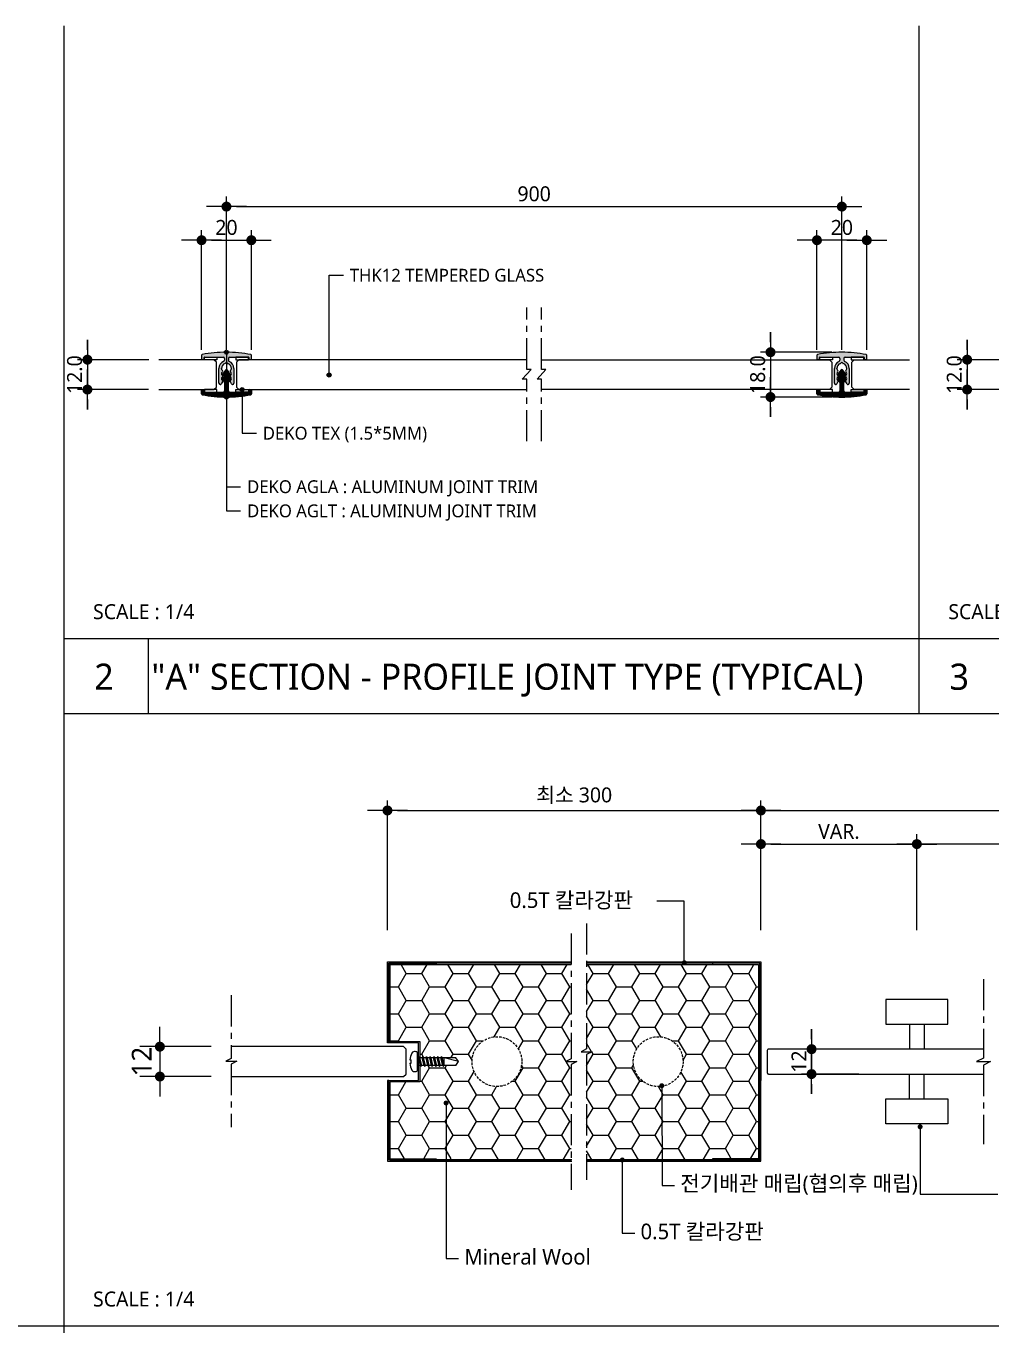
# Model space of a CAD drawing. Extents: x -3428 to 96951, y -19235 to 531574.
# Drawn here: x -2756 to -2368, y -18653 to -18131 of the extents above; entities that cross this region are included whole.
import ezdxf

# ---------------------------------------------------------------- set-up
doc = ezdxf.new("R2010")
doc.units = 0
doc.header["$MEASUREMENT"] = 0
doc.header["$PDMODE"] = 3
doc.header["$PDSIZE"] = -1
doc.linetypes.add('CENTER', pattern=[2, 1.25, -0.25, 0.25, -0.25])
doc.linetypes.add('HIDDEN', pattern=[3, 2, -1])
doc.layers.get('0').update_dxf_attribs({"linetype": 'CONTINUOUS'})
doc.layers.get('Defpoints').update_dxf_attribs({"color": 137, "linetype": 'CONTINUOUS'})
for name, color, linetype in [('0-KSC-CEN', 1, 'CENTER'), ('0-KSC-DIM', 5, 'CONTINUOUS'), ('0-KSC-LEADER', 7, 'CONTINUOUS'), ('0-KSC-전개관 매립', 6, 'CONTINUOUS'), ('0.KSC-Text', 3, 'CONTINUOUS'), ('01TEX', 3, 'CONTINUOUS'), ('3', 3, 'CONTINUOUS'), ('A-CEN', 1, 'CENTER'), ('A-DIM', 7, 'CONTINUOUS'), ('A-LEAD', 7, 'CONTINUOUS'), ('A-PATT', 252, 'CONTINUOUS'), ('A-SCREW', 5, 'CONTINUOUS'), ('A-SECT-PCN3', 3, 'CONTINUOUS'), ('A-SECT-PCN4', 4, 'CONTINUOUS'), ('A-SECT-PCN5', 5, 'CONTINUOUS'), ('A-SECT-PCN6', 6, 'CONTINUOUS'), ('A-SECT-PCN9', 9, 'CONTINUOUS'), ('A-TEXT', 3, 'CONTINUOUS'), ('A-TEXT(재료명)', 3, 'CONTINUOUS'), ('DIM_1', 7, 'CONTINUOUS'), ('DIMM', 7, 'CONTINUOUS'), ('screw', 5, 'CONTINUOUS'), ('TONE_SOLID', 7, 'CONTINUOUS')]:
    doc.layers.add(name, color=color, linetype=linetype)
doc.styles.add('GAUN', font='malgun.ttf')
doc.styles.add('KSC-MAIN', font='malgun.ttf')
doc.styles.add('KSC-돋움', font='malgun.ttf')
doc.styles.add('돋음', font='malgun.ttf')
doc.styles.add('맑은고딕', font='malgun.ttf')
doc.dimstyles.new('f', dxfattribs={"dimscale": 100, "dimtxt": 3, "dimasz": 1, "dimexe": 2, "dimexo": 5, "dimgap": 1, "dimtad": 1, "dimdec": 1, "dimdsep": 46, "dimtxsty": '돋음', "dimblk": 'DOT', "dimcen": 5, "dimclrd": 7, "dimclre": 7, "dimclrt": 3, "dimadec": 0, "dimazin": 0, "dimtfac": 1, "dimtdec": 1, "dimtix": 1, "dimtmove": 2, "dimatfit": 1, "dimldrblk": 'DOT', "dimfxl": 1, "dimarcsym": 0})
doc.dimstyles.new('GAUN-4', dxfattribs={"dimscale": 4, "dimtxt": 1.5, "dimasz": 1, "dimexe": 1, "dimexo": 1, "dimgap": 0.5, "dimtad": 1, "dimdec": 1, "dimzin": 1, "dimdsep": 46, "dimlunit": 6, "dimtxsty": '맑은고딕', "dimblk": 'CJDOT', "dimcen": 0.09, "dimdle": 1, "dimclrd": 256, "dimclre": 256, "dimclrt": 3, "dimadec": 0, "dimazin": 0, "dimtfac": 1, "dimtdec": 1, "dimtix": 1, "dimtmove": 2, "dimatfit": 3, "dimfxl": 1, "dimtolj": 1, "dimtzin": 1, "dimarcsym": 0})
doc.dimstyles.new('KSC-DIM', dxfattribs={"dimscale": 30, "dimtxt": 3, "dimasz": 1.4, "dimexe": 2, "dimexo": 2, "dimgap": 0.5, "dimtad": 1, "dimdec": 1, "dimdsep": 46, "dimlunit": 6, "dimtxsty": 'KSC-MAIN', "dimblk": 'DOT', "dimcen": 2.5, "dimdle": 1.5, "dimclrt": 3, "dimadec": 0, "dimazin": 0, "dimtfac": 1, "dimtdec": 1, "dimtix": 1, "dimtmove": 2, "dimatfit": 3, "dimldrblk": 'DOT', "dimfxl": 1, "dimtvp": 1, "dimtolj": 1, "dimtzin": 0, "dimarcsym": 0})
pattern_1 = [(0, (-368602.9324, 64215.6994), (9.375, 5.41265877), [6.25, -12.5]), (120, (-368602.9324, 64215.6994), (-9.375, 5.41265877), [6.25, -12.5]), (60, (-368602.9324, 64215.6994), (2e-15, 10.82531755), [-12.5, 6.25])]

# ---------------------------------------------------------------- blocks, each defined once
blk = doc.blocks.new('AGLT')
at = {"layer": 'A-PATT'}
h = blk.add_hatch(dxfattribs=at)
h.set_pattern_fill('ANSI31', color=253, scale=3, style=0)
h.paths.add_polyline_path([(1.4, -2.29, 0.158616), (1.5, -2, 0.148069), (1.42, -1.72), (0.42, -0.22, 0.250765), (0, 0, 0.250765), (-0.42, -0.22), (-1.42, -1.72, 0.148069), (-1.5, -2, 0.158616), (-1.4, -2.29, -0.158616), (-1.2, -2.92, -0.200324), (-1.52, -3.68, 0.200324), (-1.65, -4, 0.329955), (-1.33, -4.43, -0.329955), (-0.8, -5.15), (-0.8, -8.5, -0.414214), (-1.3, -9), (-8.8, -9, -0.414214), (-9, -8.8), (-9, -8.2, 0.414214), (-9.2, -8), (-9.8, -8, 0.414214), (-10, -8.2), (-10, -9.75, 0.358341), (-9.76, -10.05, 0.048651), (0, -11, 0.048651), (9.76, -10.05, 0.358341), (10, -9.75), (10, -8.2, 0.414214), (9.8, -8), (9.2, -8, 0.414214), (9, -8.2), (9, -8.8, -0.414214), (8.8, -9), (1.3, -9, -0.414214), (0.8, -8.5), (0.8, -5.15, -0.329955), (1.33, -4.43, 0.329955), (1.65, -4, 0.200324), (1.52, -3.68, -0.200324), (1.2, -2.92, -0.158616)])
at = {"layer": 'A-SECT-PCN4', "linetype": 'Continuous'}
for p, q in [((-0.42, -0.22), (-1.42, -1.72)), ((-0.8, -5.15), (-0.8, -8.5)), ((1.42, -1.72), (0.42, -0.22)), ((0.8, -8.5), (0.8, -5.15)), ((-10, -9.75), (-10, -8.2)), ((-9.8, -8), (-9.2, -8)), ((-9, -8.2), (-9, -8.8)), ((-8.8, -9), (-1.3, -9)), ((1.3, -9), (8.8, -9)), ((9, -8.8), (9, -8.2)), ((9.2, -8), (9.8, -8)), ((10, -8.2), (10, -9.75))]:
    blk.add_line(p, q, dxfattribs=at)
for centre, radius, start, end in [((0, -0.5), 0.5, 33.6901, 90), ((-1.2, -4), 0.45, 134.689, 180), ((-1.2, -4), 0.45, 180, 253.0422), ((-2.27, -2.92), 1.07, 314.689, 0), ((-1, -2), 0.5, 146.3099, 180), ((-1, -2), 0.5, 180, 216.0517), ((-2.27, -2.92), 1.07, 0, 36.0517), ((-1.55, -5.15), 0.75, 0, 73.0422), ((0, -0.5), 0.5, 90, 146.3099), ((1.55, -5.15), 0.75, 106.9578, 180), ((2.27, -2.92), 1.07, 143.9483, 180), ((2.27, -2.92), 1.07, 180, 225.311), ((1.2, -4), 0.45, 286.9578, 0), ((1, -2), 0.5, 323.9483, 0), ((1, -2), 0.5, 0, 33.6901), ((1.2, -4), 0.45, 0, 45.311), ((-9.8, -8.2), 0.2, 90, 180), ((-9.7, -9.75), 0.3, 180, 258.8588), ((0, 39.5), 50.5, 258.8588, 270), ((-9.2, -8.2), 0.2, 0, 90), ((-8.8, -8.8), 0.2, 180, 270), ((-1.3, -8.5), 0.5, 270, 0), ((0, 39.5), 50.5, 270, 281.1412), ((1.3, -8.5), 0.5, 180, 270), ((8.8, -8.8), 0.2, 270, 0), ((9.2, -8.2), 0.2, 90, 180), ((9.7, -9.75), 0.3, 281.1412, 0), ((9.8, -8.2), 0.2, 0, 90)]:
    blk.add_arc(centre, radius, start, end, dxfattribs=at)
blk = doc.blocks.new('A$C608A1E87')
at = {"layer": 'A-PATT'}
h = blk.add_hatch(color=256, dxfattribs=at)
edge = h.paths.add_edge_path()
edge.add_arc((0.3, 11.95), 0.3, 101.1412, 180)
edge.add_line((0, 11.95), (0, 10.4))
edge.add_arc((0.2, 10.4), 0.2, 180, 270)
edge.add_line((0.2, 10.2), (0.8, 10.2))
edge.add_arc((0.8, 10.4), 0.2, 270, 360)
edge.add_line((1, 10.4), (1, 11))
edge.add_arc((1.2, 11), 0.2, 90, 180, ccw=False)
edge.add_line((1.2, 11.2), (8.7, 11.2))
edge.add_arc((8.7, 10.7), 0.5, 0, 90, ccw=False)
edge.add_line((9.2, 10.7), (9.2, 9.95))
edge.add_arc((8.7, 9.95), 0.5, -68.1963, 0, ccw=False)
edge.add_arc((10, 6.7), 3, 111.8037, 180)
edge.add_line((7, 6.7), (7, 0.7))
edge.add_arc((7.5, 0.7), 0.5, 180, 270)
edge.add_arc((7.5, 0.7), 0.5, 270, 330)
edge.add_line((7.93, 0.45), (8.43, 1.31))
edge.add_arc((8, 1.56), 0.5, 330, 360)
edge.add_arc((8, 1.56), 0.5, 0, 53.1301)
edge.add_arc((8.75, 2.56), 0.75, 180, 233.1301, ccw=False)
edge.add_arc((8.75, 2.56), 0.75, 126.8699, 180, ccw=False)
edge.add_arc((8, 3.56), 0.5, 306.8699, 360)
edge.add_arc((8, 3.56), 0.5, 0, 53.1301)
edge.add_arc((8.75, 4.56), 0.75, 180, 233.1301, ccw=False)
edge.add_arc((8.75, 4.56), 0.75, 126.8699, 180, ccw=False)
edge.add_arc((8, 5.56), 0.5, 306.8699, 360)
edge.add_arc((8, 5.56), 0.5, 0, 53.1301)
edge.add_arc((8.75, 6.56), 0.75, 180, 233.1301, ccw=False)
edge.add_line((8, 6.56), (8, 6.7))
edge.add_arc((10, 6.7), 2, 106.5978, 180, ccw=False)
edge.add_arc((9.37, 8.81), 0.2, 286.5978, 333.8657)
edge.add_arc((10, 8.5), 0.5, 90, 153.8657, ccw=False)
edge.add_arc((10, 8.5), 0.5, 26.1343, 90, ccw=False)
edge.add_arc((10.63, 8.81), 0.2, 206.1343, 253.4022)
edge.add_arc((10, 6.7), 2, 0, 73.4022, ccw=False)
edge.add_line((12, 6.7), (12, 6.56))
edge.add_arc((11.25, 6.56), 0.75, -53.1301, 0, ccw=False)
edge.add_arc((12, 5.56), 0.5, 126.8699, 180)
edge.add_arc((12, 5.56), 0.5, 180, 233.1301)
edge.add_arc((11.25, 4.56), 0.75, 0, 53.1301, ccw=False)
edge.add_arc((11.25, 4.56), 0.75, -53.1301, 0, ccw=False)
edge.add_arc((12, 3.56), 0.5, 126.8699, 180)
edge.add_arc((12, 3.56), 0.5, 180, 233.1301)
edge.add_arc((11.25, 2.56), 0.75, 0, 53.1301, ccw=False)
edge.add_arc((11.25, 2.56), 0.75, -53.1301, 0, ccw=False)
edge.add_arc((12, 1.56), 0.5, 126.8699, 180)
edge.add_arc((12, 1.56), 0.5, 180, 210)
edge.add_line((11.57, 1.31), (12.07, 0.45))
edge.add_arc((12.5, 0.7), 0.5, 210, 270)
edge.add_arc((12.5, 0.7), 0.5, 270, 360)
edge.add_line((13, 0.7), (13, 6.7))
edge.add_arc((10, 6.7), 3, 0, 68.1963)
edge.add_arc((11.3, 9.95), 0.5, 180, 248.1963, ccw=False)
edge.add_line((10.8, 9.95), (10.8, 10.7))
edge.add_arc((11.3, 10.7), 0.5, 90, 180, ccw=False)
edge.add_line((11.3, 11.2), (18.8, 11.2))
edge.add_arc((18.8, 11), 0.2, 0, 90, ccw=False)
edge.add_line((19, 11), (19, 10.4))
edge.add_arc((19.2, 10.4), 0.2, 180, 270)
edge.add_line((19.2, 10.2), (19.8, 10.2))
edge.add_arc((19.8, 10.4), 0.2, 270, 360)
edge.add_line((20, 10.4), (20, 11.95))
edge.add_arc((19.7, 11.95), 0.3, 0, 78.8588)
edge.add_arc((10, -37.3), 50.5, 78.8588, 90)
edge.add_arc((10, -37.3), 50.5, 90, 101.1412)
at = {"layer": 'A-SECT-PCN3', "linetype": 'Continuous'}
for p, q in [((0, 11.95), (0, 10.4)), ((1, 10.4), (1, 11)), ((1.2, 11.2), (8.7, 11.2)), ((9.2, 10.7), (9.2, 9.95)), ((10.8, 10.7), (10.8, 9.95)), ((11.3, 11.2), (18.8, 11.2)), ((19, 11), (19, 10.4)), ((20, 10.4), (20, 11.95)), ((0.2, 10.2), (0.8, 10.2)), ((7, 0.7), (7, 6.7)), ((8, 6.56), (8, 6.7)), ((12, 6.56), (12, 6.7)), ((13, 6.7), (13, 0.7)), ((19.2, 10.2), (19.8, 10.2)), ((8.43, 1.31), (7.93, 0.45)), ((12.07, 0.45), (11.57, 1.31))]:
    blk.add_line(p, q, dxfattribs=at)
blk.add_lwpolyline([(10, 13.2, 0.048651), (0.24, 12.25)], format="xyb", dxfattribs=at)
for centre, radius, start, end in [((0.3, 11.95), 0.3, 101.1412, 180), ((1.2, 11), 0.2, 90, 180), ((8.7, 10.7), 0.5, 0, 90), ((10, -37.3), 50.5, 78.8588, 90), ((11.3, 10.7), 0.5, 90, 180), ((18.8, 11), 0.2, 0, 90), ((19.7, 11.95), 0.3, 0, 78.8588), ((0.2, 10.4), 0.2, 180, 270), ((0.8, 10.4), 0.2, 270, 0), ((10, 6.7), 3, 111.8037, 180), ((10, 6.7), 2, 106.5978, 180), ((8.75, 6.56), 0.75, 180, 233.1301), ((8, 5.56), 0.5, 0, 53.1301), ((8, 5.56), 0.5, 306.8699, 0), ((8.7, 9.95), 0.5, 291.8037, 0), ((9.37, 8.81), 0.2, 286.5978, 333.8657), ((10, 8.5), 0.5, 90, 153.8657), ((10, 8.5), 0.5, 26.1343, 90), ((10.63, 8.81), 0.2, 206.1343, 253.4022), ((10, 6.7), 2, 0, 73.4022), ((11.3, 9.95), 0.5, 180, 248.1963), ((10, 6.7), 3, 0, 68.1963), ((12, 5.56), 0.5, 126.8699, 180), ((12, 5.56), 0.5, 180, 233.1301), ((11.25, 6.56), 0.75, 306.8699, 0), ((19.2, 10.4), 0.2, 180, 270), ((19.8, 10.4), 0.2, 270, 0), ((7.5, 0.7), 0.5, 180, 270), ((7.5, 0.7), 0.5, 270, 330), ((8.75, 4.56), 0.75, 126.8699, 180), ((8.75, 4.56), 0.75, 180, 233.1301), ((8.75, 2.56), 0.75, 126.8699, 180), ((8.75, 2.56), 0.75, 180, 233.1301), ((8, 3.56), 0.5, 0, 53.1301), ((8, 3.56), 0.5, 306.8699, 0), ((8, 1.56), 0.5, 0, 53.1301), ((8, 1.56), 0.5, 330, 0), ((12, 3.56), 0.5, 126.8699, 180), ((12, 3.56), 0.5, 180, 233.1301), ((12, 1.56), 0.5, 126.8699, 180), ((12, 1.56), 0.5, 180, 210), ((11.25, 4.56), 0.75, 0, 53.1301), ((11.25, 4.56), 0.75, 306.8699, 0), ((11.25, 2.56), 0.75, 0, 53.1301), ((11.25, 2.56), 0.75, 306.8699, 0), ((12.5, 0.7), 0.5, 210, 270), ((12.5, 0.7), 0.5, 270, 0)]:
    blk.add_arc(centre, radius, start, end, dxfattribs=at)
blk = doc.blocks.new('CJDOT')
blk.add_line((-2, 0), (2, 0))
at = {"const_width": 0.5}
blk.add_lwpolyline([(-0.25, 0, 1), (0.25, 0, 1)], format="xyb", close=True, dxfattribs=at)
blk = doc.blocks.new('*D18')
at = {"layer": 'A-DIM', "lineweight": -2, "transparency": 16777216}
for p, q in [((-2685.17, -18260.95), (-2685.17, -18212.98)), ((-2681.17, -18216.98), (-2669.17, -18216.98)), ((-2665.17, -18260.95), (-2665.17, -18212.98))]:
    blk.add_line(p, q, dxfattribs=at)
at = {"layer": 'Defpoints', "color": 0, "transparency": 16777216}
for p in [(-2665.17, -18216.98), (-2685.17, -18264.95), (-2665.17, -18264.95)]:
    blk.add_point(p, dxfattribs=at)
at = {"layer": 'A-DIM', "lineweight": -2, "transparency": 16777216, "xscale": 4, "yscale": 4, "zscale": 4, "rotation": 180}
blk.add_blockref('CJDOT', (-2685.17, -18216.98), dxfattribs=at)
at = {"layer": 'A-DIM', "lineweight": -2, "transparency": 16777216, "xscale": 4, "yscale": 4, "zscale": 4}
blk.add_blockref('CJDOT', (-2665.17, -18216.98), dxfattribs=at)
at = {"layer": 'A-DIM', "color": 3, "transparency": 16777216, "insert": (-2675.17, -18211.88), "char_height": 6, "attachment_point": 5, "style": '맑은고딕'}
blk.add_mtext('\\A1;20', dxfattribs=at)
blk = doc.blocks.new('*D19')
at = {"layer": 'A-DIM', "lineweight": -2, "transparency": 16777216}
for p, q in [((-2675.17, -18260.95), (-2675.17, -18199.48)), ((-2428, -18260.95), (-2428, -18199.48)), ((-2671.17, -18203.48), (-2432, -18203.48))]:
    blk.add_line(p, q, dxfattribs=at)
at = {"layer": 'Defpoints', "color": 0, "transparency": 16777216}
for p in [(-2428, -18203.48), (-2675.17, -18264.95), (-2428, -18264.95)]:
    blk.add_point(p, dxfattribs=at)
at = {"layer": 'A-DIM', "lineweight": -2, "transparency": 16777216, "xscale": 4, "yscale": 4, "zscale": 4, "rotation": 180}
blk.add_blockref('CJDOT', (-2675.17, -18203.48), dxfattribs=at)
at = {"layer": 'A-DIM', "lineweight": -2, "transparency": 16777216, "xscale": 4, "yscale": 4, "zscale": 4}
blk.add_blockref('CJDOT', (-2428, -18203.48), dxfattribs=at)
at = {"layer": 'A-DIM', "color": 3, "transparency": 16777216, "insert": (-2551.59, -18198.38), "char_height": 6, "attachment_point": 5, "style": '맑은고딕'}
blk.add_mtext('\\A1;900', dxfattribs=at)
blk = doc.blocks.new('*D49')
at = {"layer": 'A-DIM', "lineweight": -2, "transparency": 16777216}
for p, q in [((-2731.01, -18260.95), (-2731.01, -18256.95)), ((-2706.35, -18264.95), (-2735.01, -18264.95)), ((-2731.01, -18264.95), (-2731.01, -18276.95)), ((-2706.41, -18276.95), (-2735.01, -18276.95)), ((-2731.01, -18280.95), (-2731.01, -18284.95))]:
    blk.add_line(p, q, dxfattribs=at)
at = {"layer": 'Defpoints', "color": 0, "transparency": 16777216}
for p in [(-2702.35, -18264.95), (-2731.01, -18276.95), (-2702.41, -18276.95)]:
    blk.add_point(p, dxfattribs=at)
at = {"layer": 'A-DIM', "lineweight": -2, "transparency": 16777216, "xscale": 4, "yscale": 4, "zscale": 4}
for p, rotation in [((-2731.01, -18264.95), 270), ((-2731.01, -18276.95), 90)]:
    blk.add_blockref('CJDOT', p, dxfattribs=dict(at, rotation=rotation))
at = {"layer": 'A-DIM', "color": 3, "transparency": 16777216, "insert": (-2736.13, -18270.95), "char_height": 6, "attachment_point": 5, "rotation": 90, "style": '맑은고딕'}
blk.add_mtext('\\A1;12.0', dxfattribs=at)
blk = doc.blocks.new('*D50')
at = {"layer": 'A-DIM', "lineweight": -2, "transparency": 16777216}
for p, q in [((-2456.66, -18257.95), (-2456.66, -18253.95)), ((-2432, -18261.95), (-2460.66, -18261.95)), ((-2456.66, -18261.95), (-2456.66, -18279.95)), ((-2432.09, -18279.95), (-2460.66, -18279.95)), ((-2456.66, -18283.95), (-2456.66, -18287.95))]:
    blk.add_line(p, q, dxfattribs=at)
at = {"layer": 'Defpoints', "color": 0, "transparency": 16777216}
for p in [(-2428, -18261.95), (-2456.66, -18279.95), (-2428.09, -18279.95)]:
    blk.add_point(p, dxfattribs=at)
at = {"layer": 'A-DIM', "lineweight": -2, "transparency": 16777216, "xscale": 4, "yscale": 4, "zscale": 4}
for p, rotation in [((-2456.66, -18261.95), 270), ((-2456.66, -18279.95), 90)]:
    blk.add_blockref('CJDOT', p, dxfattribs=dict(at, rotation=rotation))
at = {"layer": 'A-DIM', "color": 3, "transparency": 16777216, "insert": (-2461.78, -18270.95), "char_height": 6, "attachment_point": 5, "rotation": 90, "style": '맑은고딕'}
blk.add_mtext('\\A1;18.0', dxfattribs=at)
blk = doc.blocks.new('*D51')
at = {"layer": 'A-DIM', "lineweight": -2, "transparency": 16777216}
for p, q in [((-2377.7, -18260.95), (-2377.7, -18256.95)), ((-2353.04, -18264.95), (-2381.7, -18264.95)), ((-2377.7, -18264.95), (-2377.7, -18276.95)), ((-2353.1, -18276.95), (-2381.7, -18276.95)), ((-2377.7, -18280.95), (-2377.7, -18284.95))]:
    blk.add_line(p, q, dxfattribs=at)
at = {"layer": 'Defpoints', "color": 0, "transparency": 16777216}
for p in [(-2349.04, -18264.95), (-2377.7, -18276.95), (-2349.1, -18276.95)]:
    blk.add_point(p, dxfattribs=at)
at = {"layer": 'A-DIM', "lineweight": -2, "transparency": 16777216, "xscale": 4, "yscale": 4, "zscale": 4}
for p, rotation in [((-2377.7, -18264.95), 270), ((-2377.7, -18276.95), 90)]:
    blk.add_blockref('CJDOT', p, dxfattribs=dict(at, rotation=rotation))
at = {"layer": 'A-DIM', "color": 3, "transparency": 16777216, "insert": (-2382.82, -18270.95), "char_height": 6, "attachment_point": 5, "rotation": 90, "style": '맑은고딕'}
blk.add_mtext('\\A1;12.0', dxfattribs=at)
blk = doc.blocks.new('*D52')
at = {"layer": 'A-DIM', "lineweight": -2, "transparency": 16777216}
for p, q in [((-2438, -18260.95), (-2438, -18212.98)), ((-2422, -18216.98), (-2434, -18216.98)), ((-2418, -18260.95), (-2418, -18212.98))]:
    blk.add_line(p, q, dxfattribs=at)
at = {"layer": 'Defpoints', "color": 0, "transparency": 16777216}
for p in [(-2438, -18216.98), (-2438, -18264.95), (-2418, -18264.95)]:
    blk.add_point(p, dxfattribs=at)
at = {"layer": 'A-DIM', "lineweight": -2, "transparency": 16777216, "xscale": 4, "yscale": 4, "zscale": 4, "rotation": 180}
blk.add_blockref('CJDOT', (-2438, -18216.98), dxfattribs=at)
at = {"layer": 'A-DIM', "lineweight": -2, "transparency": 16777216, "xscale": 4, "yscale": 4, "zscale": 4}
blk.add_blockref('CJDOT', (-2418, -18216.98), dxfattribs=at)
at = {"layer": 'A-DIM', "color": 3, "transparency": 16777216, "insert": (-2428, -18211.88), "char_height": 6, "attachment_point": 5, "style": '맑은고딕'}
blk.add_mtext('\\A1;20', dxfattribs=at)
blk = doc.blocks.new('*D71')
at = {"layer": 'A-DIM', "lineweight": -2, "transparency": 16777216}
for p, q in [((-2460.5, -18493.96), (-2460.5, -18441.96)), ((-2154.76, -18493.96), (-2154.76, -18441.96)), ((-2456.5, -18445.96), (-2158.76, -18445.96))]:
    blk.add_line(p, q, dxfattribs=at)
at = {"layer": 'Defpoints', "color": 0, "transparency": 16777216}
for p in [(-2154.76, -18445.96), (-2460.5, -18497.96), (-2154.76, -18497.96)]:
    blk.add_point(p, dxfattribs=at)
at = {"layer": 'A-DIM', "lineweight": -2, "transparency": 16777216, "xscale": 4, "yscale": 4, "zscale": 4, "rotation": 180}
blk.add_blockref('CJDOT', (-2460.5, -18445.96), dxfattribs=at)
at = {"layer": 'A-DIM', "lineweight": -2, "transparency": 16777216, "xscale": 4, "yscale": 4, "zscale": 4}
blk.add_blockref('CJDOT', (-2154.76, -18445.96), dxfattribs=at)
at = {"layer": 'A-DIM', "color": 3, "transparency": 16777216, "insert": (-2307.63, -18440.91), "char_height": 6, "attachment_point": 5, "style": '맑은고딕'}
blk.add_mtext('\\A1;VAR.', dxfattribs=at)
blk = doc.blocks.new('*D72')
at = {"layer": 'A-DIM', "lineweight": -2, "transparency": 16777216}
for p, q in [((-2440.17, -18537.8), (-2440.17, -18533.8)), ((-2421.25, -18541.8), (-2444.17, -18541.8)), ((-2440.17, -18541.8), (-2440.17, -18551.8)), ((-2421.25, -18551.8), (-2444.17, -18551.8)), ((-2440.17, -18555.8), (-2440.17, -18559.8))]:
    blk.add_line(p, q, dxfattribs=at)
at = {"layer": 'Defpoints', "color": 0, "transparency": 16777216}
for p in [(-2417.25, -18541.8), (-2440.17, -18551.8), (-2417.25, -18551.8)]:
    blk.add_point(p, dxfattribs=at)
at = {"layer": 'A-DIM', "lineweight": -2, "transparency": 16777216, "xscale": 4, "yscale": 4, "zscale": 4}
for p, rotation in [((-2440.17, -18541.8), 270), ((-2440.17, -18551.8), 90)]:
    blk.add_blockref('CJDOT', p, dxfattribs=dict(at, rotation=rotation))
at = {"layer": 'A-DIM', "color": 3, "transparency": 16777216, "insert": (-2445.24, -18546.8), "char_height": 6, "attachment_point": 5, "rotation": 90, "style": '맑은고딕'}
blk.add_mtext('\\A1;12', dxfattribs=at)
blk = doc.blocks.new('*D73')
at = {"layer": 'A-DIM', "lineweight": -2, "transparency": 16777216}
for p, q in [((-2460.5, -18493.96), (-2460.5, -18455.46)), ((-2397.88, -18493.96), (-2397.88, -18455.46)), ((-2456.5, -18459.46), (-2401.88, -18459.46))]:
    blk.add_line(p, q, dxfattribs=at)
at = {"layer": 'Defpoints', "color": 0, "transparency": 16777216}
for p in [(-2397.88, -18459.46), (-2460.5, -18497.96), (-2397.88, -18497.96)]:
    blk.add_point(p, dxfattribs=at)
at = {"layer": 'A-DIM', "lineweight": -2, "transparency": 16777216, "xscale": 4, "yscale": 4, "zscale": 4, "rotation": 180}
blk.add_blockref('CJDOT', (-2460.5, -18459.46), dxfattribs=at)
at = {"layer": 'A-DIM', "lineweight": -2, "transparency": 16777216, "xscale": 4, "yscale": 4, "zscale": 4}
blk.add_blockref('CJDOT', (-2397.88, -18459.46), dxfattribs=at)
at = {"layer": 'A-DIM', "color": 3, "transparency": 16777216, "insert": (-2429.19, -18454.41), "char_height": 6, "attachment_point": 5, "style": '맑은고딕'}
blk.add_mtext('\\A1;VAR.', dxfattribs=at)
blk = doc.blocks.new('_Dot')
at = {"color": 0, "linetype": 'ByBlock', "lineweight": -2}
blk.add_line((-0.5, 0), (-1, 0), dxfattribs=at)
at = {"color": 0, "linetype": 'ByBlock', "const_width": 0.5}
blk.add_lwpolyline([(-0.25, 0, 1), (0.25, 0, 1)], format="xyb", close=True, dxfattribs=at)
blk = doc.blocks.new('*D74')
at = {"layer": 'A-DIM', "lineweight": -2, "transparency": 16777216}
for p, q in [((-2397.88, -18493.96), (-2397.88, -18455.46)), ((-2154.76, -18493.96), (-2154.76, -18455.46)), ((-2158.76, -18459.46), (-2393.88, -18459.46))]:
    blk.add_line(p, q, dxfattribs=at)
at = {"layer": 'Defpoints', "color": 0, "transparency": 16777216}
for p in [(-2397.88, -18459.46), (-2397.88, -18497.96), (-2154.76, -18497.96)]:
    blk.add_point(p, dxfattribs=at)
at = {"layer": 'A-DIM', "lineweight": -2, "transparency": 16777216, "xscale": 4, "yscale": 4, "zscale": 4, "rotation": 180}
blk.add_blockref('CJDOT', (-2397.88, -18459.46), dxfattribs=at)
at = {"layer": 'A-DIM', "lineweight": -2, "transparency": 16777216, "xscale": 4, "yscale": 4, "zscale": 4}
blk.add_blockref('CJDOT', (-2154.76, -18459.46), dxfattribs=at)
at = {"layer": 'A-DIM', "color": 3, "transparency": 16777216, "insert": (-2276.32, -18454.41), "char_height": 6, "attachment_point": 5, "style": '맑은고딕'}
blk.add_mtext('\\A1;VAR.', dxfattribs=at)
blk = doc.blocks.new('*D75')
at = {"layer": '0-KSC-DIM', "color": 0, "lineweight": -2, "transparency": 16777216}
for p, q in [((-2701.9, -18536.8), (-2701.9, -18532.8)), ((-2681.24, -18540.8), (-2709.9, -18540.8)), ((-2701.9, -18540.8), (-2701.9, -18552.8)), ((-2681.3, -18552.8), (-2709.9, -18552.8)), ((-2701.9, -18556.8), (-2701.9, -18560.8))]:
    blk.add_line(p, q, dxfattribs=at)
at = {"layer": 'Defpoints', "color": 0, "transparency": 16777216}
for p in [(-2673.24, -18540.8), (-2701.9, -18552.8), (-2673.3, -18552.8)]:
    blk.add_point(p, dxfattribs=at)
at = {"layer": '0-KSC-DIM', "color": 0, "lineweight": -2, "transparency": 16777216, "xscale": 4, "yscale": 4, "zscale": 4}
for p, rotation in [((-2701.9, -18540.8), 270), ((-2701.9, -18552.8), 90)]:
    blk.add_blockref('_Dot', p, dxfattribs=dict(at, rotation=rotation))
at = {"layer": '0-KSC-DIM', "color": 3, "transparency": 16777216, "insert": (-2709.19, -18546.8), "char_height": 8, "attachment_point": 5, "rotation": 90, "style": 'KSC-MAIN'}
blk.add_mtext('\\A1;12', dxfattribs=at)
blk = doc.blocks.new('DOT')
at = {"layer": 'DIMM', "color": 1}
for p, q in [((0, -1.5), (0, 1.5)), ((-1.5, 0), (1.5, 0))]:
    blk.add_line(p, q, dxfattribs=at)
at = {"layer": 'DIMM', "color": 3, "linetype": 'Continuous'}
for radius in [0.5, 0.25]:
    blk.add_circle((0, 0), radius, dxfattribs=at)
blk = doc.blocks.new('A$C76A54D41')
at = {"layer": 'A-SCREW', "color": 5}
for p, q in [((-3.59, 0), (3.59, 0)), ((-0.65, 2.97), (-0.65, 2.5)), ((-0.65, 2.5), (0.65, 2.5)), ((0.65, 2.97), (0.65, 2.5)), ((-2, -1.45), (2, -0.7)), ((-1.5, -1.25), (-2, -1.45)), ((-2, -1.45), (-1.5, -1.65)), ((-2, -2.95), (2, -2.2)), ((-1.5, -2.75), (-2, -2.95)), ((-2, -2.95), (-1.5, -3.15)), ((-2, -4.45), (2, -3.7)), ((-1.5, -4.25), (-2, -4.45)), ((-2, -4.45), (-1.5, -4.65)), ((-2, -5.95), (2, -5.2)), ((-1.5, -1.25), (-1.5, -0.5)), ((-1.5, -1.25), (1.5, -0.5)), ((1.5, -0.9), (-1.5, -1.65)), ((-1.5, -2.75), (-1.5, -1.65)), ((-1.5, -2.75), (1.5, -2)), ((1.5, -2.4), (-1.5, -3.15)), ((-1.5, -4.25), (-1.5, -3.15)), ((-1.5, -4.25), (1.5, -3.5)), ((1.5, -3.9), (-1.5, -4.65)), ((-1.5, -5.75), (-1.5, -4.65)), ((-1.5, -5.75), (1.5, -5)), ((2, -0.7), (1.5, -0.5)), ((2, -0.7), (1.5, -0.9)), ((1.5, -2), (1.5, -0.9)), ((2, -2.2), (1.5, -2)), ((2, -2.2), (1.5, -2.4)), ((1.5, -3.5), (1.5, -2.4)), ((2, -3.7), (1.5, -3.5)), ((2, -3.7), (1.5, -3.9)), ((1.5, -5), (1.5, -3.9)), ((2, -5.2), (1.5, -5)), ((2, -5.2), (1.5, -5.4)), ((-1.5, -5.75), (-2, -5.95)), ((-2, -5.95), (-1.5, -6.15)), ((-2, -7.45), (2, -6.7)), ((-1.5, -7.25), (-2, -7.45)), ((-2, -7.45), (-1.5, -7.65)), ((-2, -8.95), (2, -8.2)), ((-1.5, -8.75), (-2, -8.95)), ((-2, -8.95), (-1.5, -9.15)), ((-2, -10.45), (2, -9.7)), ((-1.5, -10.25), (-2, -10.45)), ((1.5, -5.4), (-1.5, -6.15)), ((-1.5, -7.25), (-1.5, -6.15)), ((-1.5, -7.25), (1.5, -6.5)), ((1.5, -6.9), (-1.5, -7.65)), ((-1.5, -8.75), (-1.5, -7.65)), ((-1.5, -8.75), (1.5, -8)), ((1.5, -8.4), (-1.5, -9.15)), ((-1.5, -10.25), (-1.5, -9.15)), ((-1.5, -10.25), (1.5, -9.5)), ((1.5, -9.9), (-1.5, -10.65)), ((1.5, -6.5), (1.5, -5.4)), ((2, -6.7), (1.5, -6.5)), ((2, -6.7), (1.5, -6.9)), ((1.5, -8), (1.5, -6.9)), ((2, -8.2), (1.5, -8)), ((2, -8.2), (1.5, -8.4)), ((1.5, -9.5), (1.5, -8.4)), ((2, -9.7), (1.5, -9.5)), ((2, -9.7), (1.5, -9.9)), ((1.5, -15.5), (1.5, -9.9)), ((-2, -10.45), (-1.5, -10.65)), ((-1.5, -15.5), (-1.5, -10.65)), ((-1.5, -10.77), (1.5, -10.77)), ((-1.5, -15.5), (0, -16.5)), ((0, -16.5), (1.5, -10.77)), ((0, -16.5), (1.5, -15.5))]:
    blk.add_line(p, q, dxfattribs=at)
for centre, radius, start, end in [((-1.4, 1), 2.6, 168.9004, 197.7189), ((-2.97, 1.31), 1, 116.2299, 168.9004), ((-3.59, 0.3), 0.3, 197.7189, 270), ((0, -4.72), 7.72, 94.8298, 116.2299), ((0, -4.72), 7.72, 63.7701, 85.1702), ((2.97, 1.31), 1, 11.0996, 63.7701), ((3.59, 0.3), 0.3, 270, 342.2811), ((1.4, 1), 2.6, 342.2811, 11.0996), ((-2, -0.5), 0.5, 0, 90), ((2, -0.5), 0.5, 90, 180)]:
    blk.add_arc(centre, radius, start, end, dxfattribs=at)
blk = doc.blocks.new('*D77')
at = {"layer": 'A-DIM', "lineweight": -2, "transparency": 16777216}
for p, q in [((-2610.5, -18493.96), (-2610.5, -18441.96)), ((-2460.5, -18493.96), (-2460.5, -18441.96)), ((-2606.5, -18445.96), (-2464.5, -18445.96))]:
    blk.add_line(p, q, dxfattribs=at)
at = {"layer": 'Defpoints', "color": 0, "transparency": 16777216}
for p in [(-2460.5, -18445.96), (-2610.5, -18497.96), (-2460.5, -18497.96)]:
    blk.add_point(p, dxfattribs=at)
at = {"layer": 'A-DIM', "lineweight": -2, "transparency": 16777216, "xscale": 4, "yscale": 4, "zscale": 4, "rotation": 180}
blk.add_blockref('CJDOT', (-2610.5, -18445.96), dxfattribs=at)
at = {"layer": 'A-DIM', "lineweight": -2, "transparency": 16777216, "xscale": 4, "yscale": 4, "zscale": 4}
blk.add_blockref('CJDOT', (-2460.5, -18445.96), dxfattribs=at)
at = {"layer": 'A-DIM', "color": 3, "transparency": 16777216, "insert": (-2535.5, -18440.03), "char_height": 6, "attachment_point": 5, "style": '맑은고딕'}
blk.add_mtext('\\A1;최소 300', dxfattribs=at)

msp = doc.modelspace()

# ---------------------------------------------------------------- hatches: boundary and pattern name
at = {"layer": 'A-LEAD'}
h = msp.add_hatch(color=256, dxfattribs=at)
edge = h.paths.add_edge_path()
edge.add_arc((-2675.17, -18261.95), 0.8, 0, 360)
h = msp.add_hatch(color=256, dxfattribs=at)
edge = h.paths.add_edge_path()
edge.add_arc((-2633.92, -18271.13), 0.8, 0, 360)
h = msp.add_hatch(color=256, dxfattribs=at)
edge = h.paths.add_edge_path()
edge.add_arc((-2675.17, -18279.95), 0.8, 0, 360)
h = msp.add_hatch(color=256, dxfattribs=at)
edge = h.paths.add_edge_path()
edge.add_arc((-2668.87, -18276.95), 0.8, 0, 360)
at = {"layer": 'TONE_SOLID'}
h = msp.add_hatch(dxfattribs=at)
h.set_pattern_fill('HONEY', color=256, scale=50)
h.set_pattern_definition(pattern_1)
h.paths.add_polyline_path([(-2536.69, -18507.8), (-2609.5, -18507.8), (-2609.5, -18538.7), (-2597.5, -18538.7), (-2597.5, -18545.3), (-2596.5, -18545.3), (-2596.25, -18544.69), (-2596.1, -18545.3), (-2595, -18545.3), (-2594.75, -18544.69), (-2594.6, -18545.3), (-2593.5, -18545.3), (-2593.25, -18544.69), (-2593.1, -18545.3), (-2592, -18545.3), (-2591.75, -18544.69), (-2591.6, -18545.3), (-2590.5, -18545.3), (-2590.25, -18544.69), (-2590.1, -18545.3), (-2589, -18545.3), (-2588.75, -18544.69), (-2588.66, -18545.06), (-2587.73, -18545.3), (-2583, -18545.3), (-2582, -18546.8), (-2583, -18548.3), (-2587.85, -18548.3), (-2588.09, -18548.92), (-2588.25, -18548.3), (-2589.35, -18548.3), (-2589.59, -18548.92), (-2589.75, -18548.3), (-2590.85, -18548.3), (-2591.09, -18548.92), (-2591.25, -18548.3), (-2592.35, -18548.3), (-2592.59, -18548.92), (-2592.75, -18548.3), (-2593.85, -18548.3), (-2594.09, -18548.92), (-2594.25, -18548.3), (-2595.35, -18548.3), (-2595.59, -18548.92), (-2595.75, -18548.3), (-2596.85, -18548.3), (-2597.5, -18549.93), (-2597.5, -18554.9), (-2609.5, -18554.9), (-2609.5, -18585.8), (-2591, -18585.8), (-2536.69, -18586.3), (-2536.69, -18546.8), (-2538.91, -18546.8), (-2536.69, -18545.69)])
h.paths.add_polyline_path([(-2556.54, -18546.8, -1), (-2576.54, -18546.8, -1)], flags=16)
h = msp.add_hatch(dxfattribs=at)
h.set_pattern_fill('HONEY', color=256, scale=50)
h.set_pattern_definition(pattern_1)
h.paths.add_polyline_path([(-2530.5, -18542.81), (-2528.27, -18542.81), (-2530.5, -18543.92), (-2530.5, -18586.3), (-2480, -18586.3), (-2480, -18585.8), (-2461.5, -18585.8), (-2461.5, -18554.9), (-2461.5, -18538.7), (-2461.5, -18507.8), (-2530.5, -18507.8)])
h.paths.add_polyline_path([(-2491.77, -18546.8, -1), (-2511.77, -18546.8, -1)], flags=16)

# ---------------------------------------------------------------- linework, layer by layer
at = {"layer": '0-KSC-CEN', "ltscale": 10}
for points in [[(-2530.5, -18491.31), (-2530.5, -18541.7), (-2532.72, -18542.81), (-2528.27, -18542.81), (-2530.5, -18543.92), (-2530.5, -18594.31)], [(-2536.69, -18495.3), (-2536.69, -18545.69), (-2538.91, -18546.8), (-2534.47, -18546.8), (-2536.69, -18547.91), (-2536.69, -18598.3)], [(-2371.1, -18513.68), (-2371.1, -18545.41), (-2373.88, -18546.8), (-2368.32, -18546.8), (-2371.1, -18548.19), (-2371.1, -18579.93)], [(-2673.24, -18520.18), (-2673.24, -18545.57), (-2675.46, -18546.68), (-2671.02, -18546.68), (-2673.24, -18547.79), (-2673.24, -18573.18)]]:
    msp.add_lwpolyline(points, dxfattribs=at)
at = {"layer": '0-KSC-전개관 매립', "linetype": 'HIDDEN', "ltscale": 0.5}
for centre in [(-2566.54, -18546.8), (-2501.77, -18546.8)]:
    msp.add_circle(centre, 10, dxfattribs=at)
at = {"layer": '0.KSC-Text', "linetype": 'Continuous'}
for p, q in [((-2609.5, -18507.8), (-2536.69, -18507.8)), ((-2530.5, -18507.8), (-2461.5, -18507.8)), ((-2609.5, -18586.3), (-2536.69, -18586.3)), ((-2530.5, -18586.3), (-2461.5, -18586.3))]:
    msp.add_line(p, q, dxfattribs=at)
at = {"layer": '3'}
for p, q in [((-2740.54, -18130.96), (-2740.54, -19234.96)), ((-2397.04, -18130.96), (-2397.04, -18406.96)), ((-2740.54, -18406.96), (-2053.54, -18406.96))]:
    msp.add_line(p, q, dxfattribs=at)
at = {"layer": '3', "color": 4}
for p, q in [((-2740.54, -18376.96), (-2053.54, -18376.96)), ((-2706.54, -18376.96), (-2706.54, -18406.96)), ((-3427.54, -18652.96), (-2053.54, -18652.96))]:
    msp.add_line(p, q, dxfattribs=at)
at = {"layer": 'A-CEN', "ltscale": 10}
for points in [[(-2554.59, -18297.68), (-2554.59, -18272.83), (-2556.34, -18272.83), (-2552.84, -18268.83), (-2554.59, -18268.83), (-2554.59, -18243.97)], [(-2548.59, -18297.68), (-2548.59, -18272.83), (-2550.34, -18272.83), (-2546.84, -18268.83), (-2548.59, -18268.83), (-2548.59, -18243.97)]]:
    msp.add_lwpolyline(points, dxfattribs=at)
at = {"layer": 'A-LEAD'}
for p, q in [((-2633.92, -18271.13), (-2633.92, -18231.05)), ((-2633.92, -18231.05), (-2628.21, -18231.05)), ((-2675.17, -18262.75), (-2675.17, -18325.66)), ((-2668.87, -18276.95), (-2668.87, -18294.48)), ((-2668.87, -18294.48), (-2663.16, -18294.48)), ((-2675.17, -18315.95), (-2669.46, -18315.95)), ((-2675.17, -18315.95), (-2669.46, -18315.95)), ((-2675.17, -18325.66), (-2669.46, -18325.66))]:
    msp.add_line(p, q, dxfattribs=at)
for centre in [(-2675.17, -18261.95), (-2633.92, -18271.13), (-2675.17, -18279.95), (-2668.87, -18276.95)]:
    msp.add_circle(centre, 0.8, dxfattribs=at)
at = {"layer": 'A-SECT-PCN3'}
for points in [[(-2591, -18507.8), (-2609.5, -18507.8), (-2609.5, -18538.7), (-2597.5, -18538.7), (-2597.5, -18554.9), (-2609.5, -18554.9), (-2609.5, -18585.8), (-2591, -18585.8), (-2591, -18586.3), (-2610, -18586.3), (-2610, -18554.4), (-2598, -18554.4), (-2598, -18539.2), (-2610, -18539.2), (-2610, -18507.3), (-2591, -18507.3)], [(-2480, -18507.8), (-2461.5, -18507.8), (-2461.5, -18538.7), (-2461.5, -18554.9), (-2461.5, -18585.8), (-2480, -18585.8), (-2480, -18586.3), (-2461, -18586.3), (-2461, -18554.4), (-2461, -18539.2), (-2461, -18507.3), (-2480, -18507.3)]]:
    msp.add_lwpolyline(points, close=True, dxfattribs=at)
at = {"layer": 'A-SECT-PCN5'}
for points in [[(-2702.35, -18276.95), (-2680.17, -18276.95), (-2679.17, -18275.95), (-2679.17, -18265.95), (-2680.17, -18264.95), (-2702.35, -18264.95)], [(-2554.59, -18264.95), (-2670.17, -18264.95), (-2671.17, -18265.95), (-2671.17, -18275.95), (-2670.17, -18276.95), (-2554.59, -18276.95)], [(-2548.59, -18264.95), (-2433, -18264.95), (-2432, -18265.95), (-2432, -18275.95), (-2433, -18276.95), (-2548.59, -18276.95)], [(-2400.82, -18276.95), (-2423, -18276.95), (-2424, -18275.95), (-2424, -18265.95), (-2423, -18264.95), (-2400.82, -18264.95)], [(-2673.24, -18552.8), (-2604, -18552.8), (-2603, -18551.8), (-2603, -18541.8), (-2604, -18540.8), (-2673.24, -18540.8)], [(-2371.1, -18541.8), (-2396.01, -18541.8)], [(-2396.01, -18551.8), (-2371.1, -18551.8)]]:
    msp.add_lwpolyline(points, dxfattribs=at)
msp.add_lwpolyline([(-2396.01, -18541.8), (-2457.47, -18541.8, 0.414214), (-2457.97, -18542.3), (-2457.97, -18551.3, 0.414214), (-2457.47, -18551.8), (-2396.01, -18551.8)], format="xyb", dxfattribs=at)
at = {"layer": 'A-SECT-PCN6'}
for points in [[(-2683.97, -18263.95), (-2678.97, -18263.95), (-2678.97, -18264.95), (-2683.97, -18264.95)], [(-2666.37, -18263.95), (-2671.37, -18263.95), (-2671.37, -18264.95), (-2666.37, -18264.95)], [(-2436.8, -18263.95), (-2431.8, -18263.95), (-2431.8, -18264.95), (-2436.8, -18264.95)], [(-2419.2, -18263.95), (-2424.2, -18263.95), (-2424.2, -18264.95), (-2419.2, -18264.95)], [(-2683.97, -18277.94), (-2678.97, -18277.95), (-2678.97, -18276.95), (-2683.97, -18276.95)], [(-2666.37, -18277.94), (-2671.37, -18277.95), (-2671.37, -18276.95), (-2666.37, -18276.95)], [(-2436.8, -18277.94), (-2431.8, -18277.95), (-2431.8, -18276.95), (-2436.8, -18276.95)], [(-2419.2, -18277.94), (-2424.2, -18277.95), (-2424.2, -18276.95), (-2419.2, -18276.95)]]:
    msp.add_lwpolyline(points, close=True, dxfattribs=at)
at = {"layer": 'A-SECT-PCN9'}
for points in [[(-2536.5, -18507.3), (-2610, -18507.3), (-2610, -18539.2), (-2610.5, -18539.2), (-2610.5, -18506.8), (-2536.5, -18506.8)], [(-2530.5, -18506.8), (-2460.5, -18506.8), (-2460.5, -18554.4), (-2461, -18554.4), (-2461, -18507.3), (-2530.5, -18507.3)], [(-2536.5, -18586.3), (-2610, -18586.3), (-2610, -18554.4), (-2610.5, -18554.4), (-2610.5, -18586.8), (-2536.5, -18586.8)], [(-2530.5, -18586.8), (-2460.5, -18586.8), (-2460.5, -18554.4), (-2461, -18554.4), (-2461, -18586.3), (-2530.5, -18586.3)]]:
    msp.add_lwpolyline(points, dxfattribs=at)
at = {"layer": 'DIM_1', "color": 6}
for p, q in [((-2400.88, -18531.8), (-2400.88, -18541.8)), ((-2394.88, -18531.8), (-2394.88, -18541.8)), ((-2400.88, -18561.8), (-2400.88, -18551.8)), ((-2394.88, -18561.8), (-2394.88, -18551.8))]:
    msp.add_line(p, q, dxfattribs=at)
for points in [[(-2410.38, -18531.8), (-2385.38, -18531.8), (-2385.38, -18521.8), (-2410.38, -18521.8)], [(-2410.38, -18561.8), (-2385.38, -18561.8), (-2385.38, -18571.8), (-2410.38, -18571.8)]]:
    msp.add_lwpolyline(points, close=True, dxfattribs=at)

# ---------------------------------------------------------------- block references
at = {"layer": 'A-SECT-PCN3'}
for p in [(-2685.17, -18275.14), (-2438, -18275.14)]:
    msp.add_blockref('A$C608A1E87', p, dxfattribs=at)
at = {"layer": 'A-SECT-PCN4'}
for p in [(-2675.17, -18268.95), (-2428, -18268.95)]:
    msp.add_blockref('AGLT', p, dxfattribs=at)
at = {"layer": 'screw', "extrusion": (0, 0, -1), "xscale": -1, "zscale": -1, "rotation": 270}
msp.add_blockref('A$C76A54D41', (2598.5, -18546.8), dxfattribs=at)

# ---------------------------------------------------------------- texts
at = {"layer": '01TEX', "style": 'GAUN'}
for s, p in [('2 ', (-2728.26, -18397.5)), ('"A" SECTION - PROFILE JOINT TYPE (TYPICAL)', (-2705.29, -18397.5)), ('3', (-2384.76, -18397.5))]:
    msp.add_text(s, height=10.5, dxfattribs=at).set_placement(p)
at = {"layer": 'A-TEXT', "style": 'KSC-돋움'}
for s, p in [('0.5T 칼라강판', (-2561.38, -18485.09)), ('전기배관 매립(협의후 매립)', (-2492.92, -18598.81)), ('0.5T 칼라강판', (-2508.85, -18618.12)), ('Mineral Wool', (-2579.62, -18628.3))]:
    msp.add_text(s, height=6.25, dxfattribs=at).set_placement(p)
at = {"layer": 'A-TEXT(재료명)', "style": 'KSC-돋움'}
for s, height, p in [('THK12 TEMPERED GLASS', 5.1429, (-2625.64, -18233.61)), ('DEKO TEX (1.5*5MM)', 5.1429, (-2660.58, -18297.05)), ('DEKO AGLA : ALUMINUM JOINT TRIM', 5.1429, (-2666.88, -18318.52)), ('DEKO AGLT : ALUMINUM JOINT TRIM', 5.1429, (-2666.88, -18328.23)), ('SCALE : 1/4', 6, (-2728.74, -18369.13)), ('SCALE : 1/4', 6, (-2385.24, -18369.13)), ('SCALE : 1/4', 6, (-2728.74, -18645.13))]:
    msp.add_text(s, height=height, dxfattribs=at).set_placement(p)

# ---------------------------------------------------------------- dimensions: what is measured, and where the dimension line sits
at = {"layer": '0-KSC-DIM'}
dim = msp.add_linear_dim(base=(-2701.9, -18552.8), p1=(-2673.24, -18540.8), p2=(-2673.3, -18552.8), angle=90, dimstyle='KSC-DIM', override={"dimscale": 4, "dimtxt": 2, "dimasz": 1, "dimgap": 0.8, "dimblk1": 'Dot', "dimblk2": 'Dot', "dimsah": 1, "dimdle": 2}, dxfattribs=at)
dim.commit()
dim.dimension.update_dxf_attribs({"geometry": '*D75', "text_midpoint": (-2709.19, -18546.8)})
at = {"layer": 'A-DIM'}
for base, p1, p2, text, picture, middle in [((-2428, -18203.48), (-2675.17, -18264.95), (-2428, -18264.95), '900', '*D19', (-2551.59, -18198.38)), ((-2665.17, -18216.98), (-2685.17, -18264.95), (-2665.17, -18264.95), '20', '*D18', (-2675.17, -18211.88)), ((-2460.5, -18445.96), (-2610.5, -18497.96), (-2460.5, -18497.96), '최소 300', '*D77', (-2535.5, -18440.03)), ((-2154.76, -18445.96), (-2460.5, -18497.96), (-2154.76, -18497.96), 'VAR.', '*D71', (-2307.63, -18440.91)), ((-2397.88, -18459.46), (-2460.5, -18497.96), (-2397.88, -18497.96), 'VAR.', '*D73', (-2429.19, -18454.41))]:
    dim = msp.add_linear_dim(base=base, p1=p1, p2=p2, text=text, dimstyle='GAUN-4', dxfattribs=at)
    dim.commit()
    dim.dimension.update_dxf_attribs({"geometry": picture, "text_midpoint": middle})
for base, p1, p2, angle, text, picture, middle in [((-2438, -18216.98), (-2418, -18264.95), (-2438, -18264.95), 180, '20', '*D52', (-2428, -18211.88)), ((-2397.88, -18459.46), (-2154.76, -18497.96), (-2397.88, -18497.96), 180, 'VAR.', '*D74', (-2276.32, -18454.41)), ((-2440.17, -18551.8), (-2417.25, -18541.8), (-2417.25, -18551.8), 90, '12', '*D72', (-2445.24, -18546.8))]:
    dim = msp.add_linear_dim(base=base, p1=p1, p2=p2, angle=angle, text=text, dimstyle='GAUN-4', dxfattribs=at)
    dim.commit()
    dim.dimension.update_dxf_attribs({"geometry": picture, "text_midpoint": middle})
for base, p1, p2, picture, middle in [((-2456.66, -18279.95), (-2428, -18261.95), (-2428.09, -18279.95), '*D50', (-2461.78, -18270.95)), ((-2731.01, -18276.95), (-2702.35, -18264.95), (-2702.41, -18276.95), '*D49', (-2736.13, -18270.95)), ((-2377.7, -18276.95), (-2349.04, -18264.95), (-2349.1, -18276.95), '*D51', (-2382.82, -18270.95))]:
    dim = msp.add_linear_dim(base=base, p1=p1, p2=p2, angle=90, dimstyle='GAUN-4', dxfattribs=at)
    dim.commit()
    dim.dimension.update_dxf_attribs({"geometry": picture, "text_midpoint": middle})

# ---------------------------------------------------------------- leaders
at = {"layer": '0-KSC-LEADER'}
for points, override in [([(-2491.27, -18507.1), (-2491.27, -18482.36), (-2502.26, -18482.36)], {"dimscale": 2, "dimdle": 2}), ([(-2500.31, -18556.47), (-2500.17, -18596.56), (-2495.17, -18596.56)], {"dimscale": 2, "dimdle": 2}), ([(-2586.96, -18563.42), (-2586.96, -18625.91), (-2581.96, -18625.91)], {"dimscale": 2, "dimdle": 2}), ([(-2396.57, -18572.96), (-2396.57, -18600.05), (-2365.38, -18600.05)], {"dimscale": 2, "dimdle": 2, "dimclrd": 7}), ([(-2516.19, -18586.3), (-2516.19, -18615.73), (-2511.19, -18615.73)], {"dimscale": 2, "dimdle": 2})]:
    msp.add_leader(points, dimstyle='f', override=override, dxfattribs=at)

doc.saveas('drawing.dxf')
